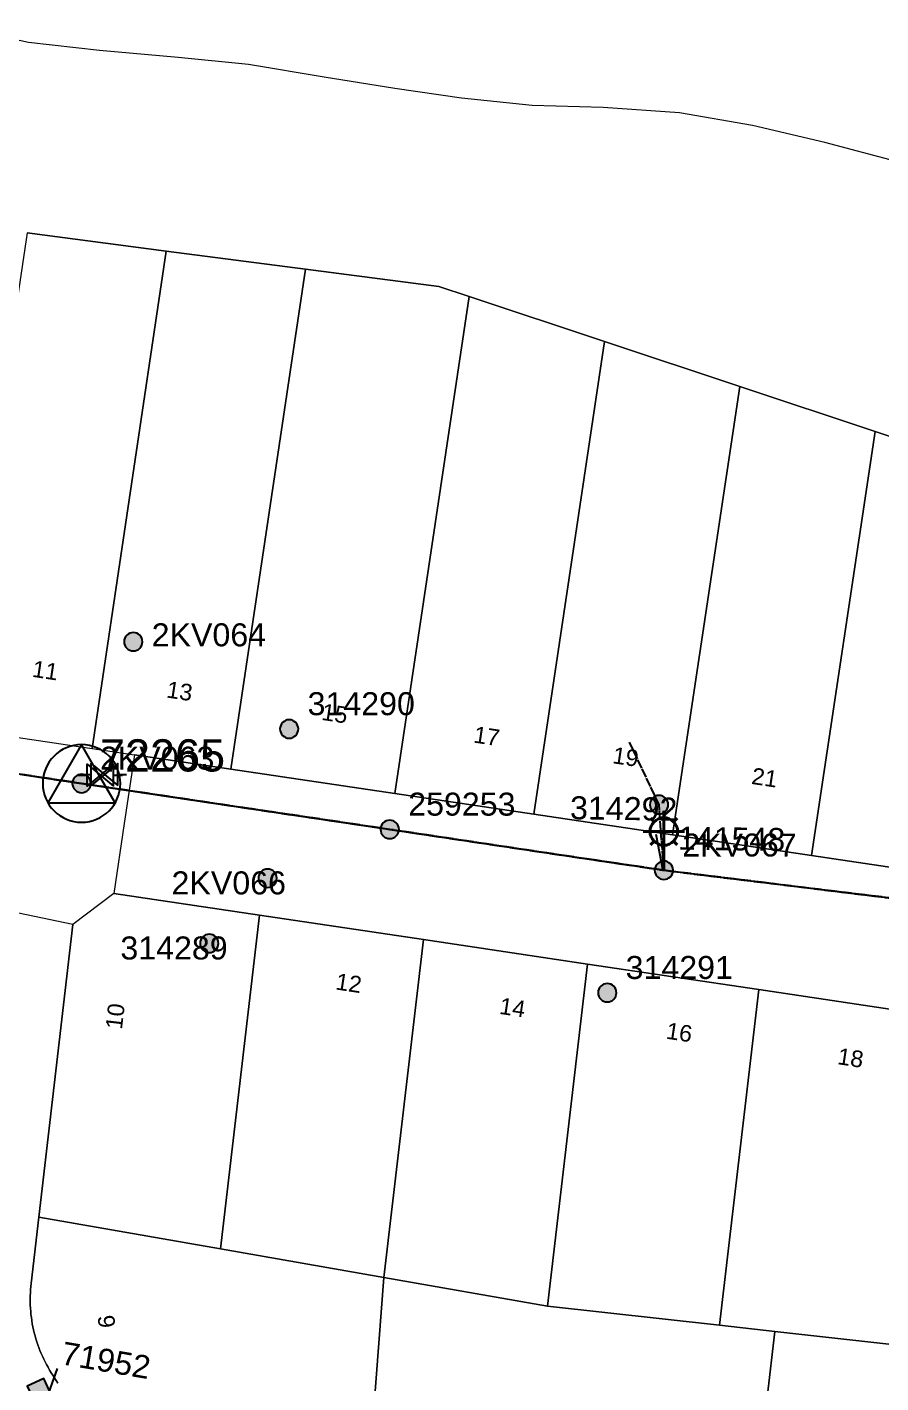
# Model space of a CAD drawing. Header units: metres. Extents: x 267914 to 271639, y 6093026 to 6094842.
# Drawn here: x 270798.6 to 270891.3, y 6094268.9 to 6094416.2 of the extents above; entities that cross this region are included whole.
import ezdxf
from ezdxf.enums import TextEntityAlignment as Align

# ---------------------------------------------------------------- set-up
doc = ezdxf.new("R2010")
doc.units = ezdxf.units.M
doc.linetypes.add('Cable Exist OH', pattern=[1, 1, 0])
doc.linetypes.add('Cable Exist UG', pattern=[8.2, 4, -1.2, 1.8, -1.2])
doc.layers.get('0').update_dxf_attribs({"color": 6})
doc.layers.add('Cadastre Land Parcels_SP_EXT', color=9, linetype='Continuous', lineweight=5)
doc.layers.add('Cadastre Roads_SP_EXT', color=9, linetype='Continuous', lineweight=5)
for name, color, linetype in [('Equip_LV_EXT', 7, 'Continuous'), ('Equip_SP_SL_EXT', 7, 'Continuous'), ('Mains_HV_EXT', 7, 'Continuous'), ('Mains_LV_EXT', 7, 'Continuous'), ('Mains_SL_EXT', 7, 'Continuous'), ('OH_Details_SP_MISC', 7, 'Continuous'), ('Sub_SP_TR_HV_LV_EXT', 7, 'Continuous'), ('SupportsOH_SP_TR_HV_LV_SL_EXT', 7, 'Continuous'), ('SupportsUG_SP_LV_EXT', 7, 'Continuous'), ('Trench_SP_EXT', 7, 'Continuous')]:
    doc.layers.add(name, color=color, linetype=linetype)
doc.layers.get('0').freeze()
doc.styles.add('iecARIAL', font='arial.ttf', dxfattribs={"height": 2})
doc.styles.add('POLE_LABEL', font='arial.ttf')
doc.styles.get("Standard").update_dxf_attribs({"font": 'arial.ttf'})

# ---------------------------------------------------------------- blocks, each defined once
blk = doc.blocks.new('SUB_POLE_EXT')
blk.add_wipeout([(0, 4.22), (0.42, 4.2), (0.83, 4.14), (1.21, 4.05), (1.62, 3.9), (1.99, 3.72), (2.35, 3.51), (2.68, 3.26), (2.99, 2.99), (3.28, 2.66), (3.52, 2.34), (3.76, 1.92), (3.9, 1.62), (4.04, 1.23), (4.18, 0.63), (4.22, 0), (4.18, -0.61), (4.06, -1.15), (3.9, -1.62), (3.58, -2.24), (3.22, -2.73), (2.97, -3.01), (2.68, -3.26), (2.36, -3.5), (2, -3.72), (1.64, -3.89), (1.25, -4.03), (0.82, -4.14), (0.42, -4.2), (0, -4.22), (-0.41, -4.2), (-0.8, -4.15), (-1.21, -4.05), (-1.62, -3.9), (-1.99, -3.73), (-2.35, -3.51), (-2.68, -3.26), (-2.96, -3.02), (-3.23, -2.72), (-3.51, -2.35), (-3.71, -2.01), (-3.91, -1.6), (-4.05, -1.21), (-4.16, -0.76), (-4.22, -0.14), (-4.21, 0.39), (-4.14, 0.83), (-4.03, 1.27), (-3.9, 1.63), (-3.71, 2.02), (-3.5, 2.37), (-3.28, 2.67), (-2.99, 2.99), (-2.68, 3.27), (-2.33, 3.52), (-1.98, 3.73), (-1.63, 3.9), (-1.2, 4.05), (-0.78, 4.15), (-0.4, 4.21)])
blk.add_line((2.16, 0.48), (2.16, 0.48, 0))
blk.add_lwpolyline([(-4.22, 0, 1), (4.22, 0, 1)], format="xyb", close=True)
blk.add_lwpolyline([(2.14, 0.52), (0, 4.22), (-3.66, -2.11), (3.66, -2.11)], close=True)
for tag, height, flags, p in [('ASSET_NUM', 3.5, 8, (2, 2)), ('STREET_CODE', 0.2, 9, (1.5, 0)), ('CONSTRUCTED_VOLTAGE', 0.2, 9, (1.5, -0.2)), ('OPERATING_VOLTAGE', 0.2, 9, (1.5, -0.6)), ('OPERATED_BY', 0.2, 9, (1.5, -0.8)), ('ORIENTATION', 0.2, 9, (1.5, -1.2)), ('OWNED_BY', 0.2, 9, (1.5, -1.4)), ('NO_PHASES', 0.2, 9, (1.5, -0.4)), ('MAINTAINED_BY', 0.2, 9, (1.5, -1)), ('SECONDARY_VOLTAGE', 0.2, 9, (1.5, -1.6)), ('STATE', 0.2, 9, (1.5, -1.8)), ('SUBSTATION_TYPE', 0.2, 9, (1.5, -2)), ('STREETNAME', 0.2, 9, (1.5, -2.8)), ('SUBURB', 0.2, 9, (1.5, -3)), ('USAGE', 0.2, 9, (1.5, -2.2)), ('LEGEND', 0.2, 9, (1.5, -2.4)), ('LOCATION', 0.2, 9, (1.5, -2.6)), ('Z', 0.2, 1, (1.5, -3.4)), ('NOTES', 0.2, 9, (1.5, -3.2))]:
    blk.add_attdef(tag, text='', height=height, dxfattribs=dict(flags=flags)).set_placement(p, align=Align.MIDDLE_LEFT)
blk = doc.blocks.new('PILLAR_EXT')
blk.add_hatch(color=256).paths.add_polyline_path([(-2.475, 0.99), (-2.475, -0.99), (2.475, -0.99), (2.475, 0.99)])
blk.add_lwpolyline([(-2.475, -0.99), (2.475, -0.99), (2.475, 0.99), (-2.475, 0.99)], close=True)
at = {"style": 'iecARIAL', "flags": 8}
blk.add_attdef('ASSET_NUM', (1.5, 3.5), '', height=2.5, dxfattribs=at)
for tag, p, flags in [('OWNED_BY', (0, -0.2), 9), ('STATE', (0, -0.4), 9), ('SUPPORT_TYPE', (0, -0.6), 9), ('USAGE', (0, -0.8), 9), ('LEGEND', (0, -1), 9), ('LOCATION', (0, -1.2), 9), ('NOTES', (0, -1.4), 9), ('PARENT', (0, -1.6), 9), ('STREETNAME', (0, -1.8), 9), ('SUBURB', (0, -2), 1)]:
    blk.add_attdef(tag, p, '', height=0.2, dxfattribs=dict(flags=flags))
blk = doc.blocks.new('LV_OH_LINKS_DISTFUSE_EXT')
for p, q in [((0, 0), (0.96, 0)), ((3.84, 0), (4.8, 0))]:
    blk.add_line(p, q)
blk.add_lwpolyline([(3.84, -1.2), (3.84, 1.2), (0.96, -1.2), (0.96, 1.2)], close=True)
at = {"flags": 9}
for tag, p in [('ACTUAL_STATUS', (0, 0)), ('CONSTRUCTED_VOLTAGE', (0, -0.2)), ('OPERATING_VOLTAGE', (0, -0.6)), ('ORIENTATION', (0, -0.8)), ('OWNED_BY', (0, -1)), ('STATE', (0, -1.2)), ('SWITCH_TYPE', (0, -1.4)), ('NO_PHASES', (0, -0.4)), ('USAGE', (0, -1.6)), ('NOTES', (0, -1.8))]:
    blk.add_attdef(tag, text='', height=0.2, dxfattribs=at).set_placement(p, align=Align.MIDDLE_LEFT)
at = {"flags": 1}
blk.add_attdef('Z', (0, 0), '', height=0.2, dxfattribs=at)
blk = doc.blocks.new('SL_LANTERN_EXT')
at = {"lineweight": 40}
for p, q in [((0, 1.97), (0, 6.47)), ((-1.46, 5.68), (-1.06, 5.28)), ((1.46, 5.68), (1.06, 5.28)), ((-2.25, 4.22), (2.25, 4.22)), ((-1.46, 2.76), (-1.06, 3.16)), ((1.46, 2.76), (1.06, 3.16)), ((0, 0), (0, 2.72))]:
    blk.add_line(p, q, dxfattribs=at)
blk.add_circle((0, 4.22), 1.5, dxfattribs=at)
at = {"style": 'iecARIAL', "flags": 8}
blk.add_attdef('ASSET_NUM', (1.5, 1.5), '', height=2.5, dxfattribs=at)
for tag, p, height, flags in [('OPERATING_VOLTAGE', (0.98, -1.65), 0.2, 9), ('CONSTRUCTED_VOLTAGE', (0.98, -0.65), 0.2, 9), ('CONTROL_TYPE', (0.98, -0.85), 0.2, 9), ('LANTERN_PURPOSE', (0.98, -1.05), 0.2, 9), ('LANTERN_TYPE', (0.98, -1.25), 0.2, 9), ('NO_PHASES', (0.98, -1.45), 0.2, 9), ('LNUMBER', (2.18, -3.25), 2.5, 8), ('ORIENTATION', (0.98, -1.85), 0.2, 9), ('OWNED_BY', (0.98, -2.05), 0.2, 9), ('STATE', (0.98, -2.25), 0.2, 9), ('USAGE', (0.98, -2.45), 0.2, 9), ('CEXIST', (0.98, -2.65), 0.2, 9), ('CNEW', (0.98, -2.85), 0.2, 9), ('CNUMBER', (0.98, -3.05), 0.2, 9), ('CREMOVE', (0.98, -3.25), 0.2, 9), ('CREPLACE', (0.98, -3.45), 0.2, 9), ('LKINGHEIGHT', (0.98, -3.65), 0.2, 9), ('LBRACKET', (0.98, -3.85), 0.2, 9), ('LBRACKETVOCAB', (0.98, -4.05), 0.2, 9), ('LCATEGORY', (0.98, -4.25), 0.2, 9), ('LCHARGE1', (0.98, -4.45), 0.2, 9), ('LCHARGE1PERCENT', (0.98, -4.65), 0.2, 9), ('LCHARGE2', (0.98, -4.85), 0.2, 9), ('LCHARGE2PERCENT', (0.98, -5.05), 0.2, 9), ('LCHARGE3', (0.98, -5.25), 0.2, 9), ('LCHARGE3PERCENT', (0.98, -5.45), 0.2, 9), ('LEXIST', (0.98, -5.65), 0.2, 9), ('LLAMP', (0.98, -5.85), 0.2, 9), ('LLAMPVOCAB', (0.98, -6.05), 0.2, 9), ('LMAST', (0.98, -6.25), 0.2, 9), ('LMASTVOCAB', (0.98, -6.45), 0.2, 9), ('LNEW', (0.98, -6.65), 0.2, 9), ('LANTNUMBER', (0.98, -6.85), 0.2, 9), ('LOUTREACH', (0.98, -7.25), 0.2, 9), ('LOUTREACHVOCAB', (0.98, -7.45), 0.2, 9), ('LRATECODE', (0.98, -7.65), 0.2, 9), ('LREMOVE', (0.98, -7.85), 0.2, 9), ('LREPLACE', (0.98, -8.05), 0.2, 9), ('LTYPE', (0.98, -8.25), 0.2, 9), ('LTYPEVOCAB', (0.98, -8.45), 0.2, 9), ('LEGEND', (0.98, -8.65), 0.2, 9), ('LOCATION', (0.98, -8.85), 0.2, 9), ('STREETNAME', (0.98, -9.25), 0.2, 9), ('SUBURB', (0.98, -9.45), 0.2, 1), ('NOTES', (0.98, -9.05), 0.2, 9)]:
    blk.add_attdef(tag, p, '', height=height, dxfattribs=dict(flags=flags))
blk = doc.blocks.new('POLE_EXT')
blk.add_hatch(color=256).paths.add_polyline_path([(-1, 0, 1), (1, 0, 1)])
blk.add_lwpolyline([(-1, 0, 1), (1, 0, 1)], format="xyb", close=True)
for tag, height, flags, p in [('pNumber', 2.5, 8, (-17.84, 2.07)), ('OWNED_BY', 0.2, 9, (1.35, -0.4)), ('SPECIAL_USE', 0.2, 9, (1.35, -0.8)), ('STATE', 0.2, 9, (1.35, -1)), ('cLV', 0.2, 9, (1.35, -1.4)), ('PARENT', 0.2, 9, (1.35, -0.6)), ('USAGE', 0.2, 9, (1.35, -1.2)), ('hDepth', 0.2, 9, (1.35, -1.6)), ('hDia', 0.2, 9, (1.35, -1.8)), ('cHV', 0.2, 9, (1.35, -2)), ('LBRACKET', 0.2, 9, (1.35, -2.2)), ('LExisting', 0.2, 9, (1.35, -2.4)), ('LANTNUMBER', 0.2, 9, (1.35, -2.6)), ('LOther', 0.2, 9, (1.35, -2.8)), ('LRemove', 0.2, 9, (1.35, -3)), ('cLinedev', 0.2, 9, (1.35, -3.4)), ('pExisting', 0.2, 9, (1.35, -3.8)), ('pFooting', 0.2, 9, (1.35, -4.4)), ('LEGEND', 0.2, 9, (1.35, -3.2)), ('LOCATION', 0.2, 9, (1.35, -3.6)), ('PFNUMBER', 0.2, 9, (1.35, -4)), ('NEWPFNUMBER', 0.2, 9, (1.35, -4.2)), ('pNew', 0.2, 9, (1.35, -4.6)), ('pRelocate', 0.2, 9, (1.35, -5)), ('pRemove', 0.2, 9, (1.35, -5.2)), ('pReplace', 0.2, 9, (1.35, -5.4)), ('pStay', 0.2, 9, (1.35, -5.6)), ('pType', 0.2, 9, (1.35, -5.8)), ('cspan', 0.2, 9, (1.35, -6)), ('STREETNAME', 0.2, 9, (1.35, -6.2)), ('SUBURB', 0.2, 9, (1.35, -6.4)), ('OPERATED_BY', 0.2, 9, (1.36, -7.01)), ('NOTES', 0.2, 9, (1.35, -6.6)), ('MAINTAINED_BY', 0.2, 9, (1.36, -6.81))]:
    blk.add_attdef(tag, text='', height=height, dxfattribs=dict(flags=flags)).set_placement(p, align=Align.MIDDLE_LEFT)
at = {"style": 'POLE_LABEL'}
for tag, height, flags, p in [('ASSET_NUM', 2.5, 8, (2, 2)), ('STRUCTURE_PLANT_NUMBER', 0.2, 9, (1.35, 0.03)), ('STREET_CODE', 0.2, 9, (1.35, -0.2))]:
    blk.add_attdef(tag, text='', height=height, dxfattribs=dict(at, flags=flags)).set_placement(p, align=Align.MIDDLE_LEFT)
at = {"flags": 1}
blk.add_attdef('Z', (1.35, -7.33), '', height=0.2, dxfattribs=at)

msp = doc.modelspace()

# ---------------------------------------------------------------- linework, layer by layer
at = {"layer": 'Cadastre Land Parcels_SP_EXT', "linetype": 'Continuous'}
for points in [[(270892.85772, 6094401.63031), (270885.22216, 6094403.65843), (270877.39042, 6094405.47552), (270869.46309, 6094406.88019), (270861.1479, 6094407.45408), (270853.45899, 6094407.66679), (270845.77228, 6094408.46364), (270838.51214, 6094409.52699), (270830.84893, 6094410.7473), (270822.6347, 6094412.10488), (270815.0063, 6094412.88928), (270806.45764, 6094413.62535), (270798.72677, 6094414.49163), (270791.07699, 6094416.18002)], [(270798.58217, 6094393.81323), (270813.70542, 6094391.84907), (270828.82867, 6094389.88393), (270843.31249, 6094388.00298), (270846.59157, 6094386.9111), (270861.28817, 6094382.01544), (270875.98548, 6094377.12084), (270890.68209, 6094372.22615), (270905.34901, 6094367.34171)], [(270835.96577, 6094262.21335), (270837.3473, 6094280.30317), (270837.3473, 6094280.30317), (270819.58793, 6094283.40444), (270799.85796, 6094286.84861), (270799.02304, 6094279.65781), (270798.98753, 6094279.32161), (270798.96015, 6094278.9856), (270798.9401, 6094278.6487), (270798.92747, 6094278.31109), (270798.92217, 6094277.97357), (270798.92508, 6094277.63534), (270798.93524, 6094277.29827), (270798.95282, 6094276.96039), (270798.97852, 6094276.62376), (270799.01156, 6094276.28721), (270799.05184, 6094275.95287), (270799.09954, 6094275.61774), (270799.15536, 6094275.28481), (270799.21843, 6094274.95312), (270799.28892, 6094274.6225), (270799.36657, 6094274.29416), (270799.45163, 6094273.96795), (270799.54473, 6094273.64289), (270799.64437, 6094273.32003), (270799.75126, 6094272.99938), (270799.86538, 6094272.68183), (270799.98684, 6094272.36648), (270800.11554, 6094272.05431), (270800.25069, 6094271.74533), (270800.39317, 6094271.43846), (270800.54289, 6094271.13583), (270800.69818, 6094270.83621), (270800.8616, 6094270.54091), (270801.03058, 6094270.24862), (270801.206, 6094269.9595), (270801.38868, 6094269.6756), (270801.57144, 6094269.38967), (270801.74854, 6094269.09967), (270801.91841, 6094268.80544)]]:
    msp.add_lwpolyline(points, dxfattribs=at)
for points in [[(270846.59157, 6094386.9111), (270843.31249, 6094388.00298), (270828.82867, 6094389.88393), (270820.72363, 6094335.55063), (270838.53705, 6094332.89552), (270846.59157, 6094386.9111)], [(270861.28817, 6094382.01544), (270846.59157, 6094386.9111), (270838.53705, 6094332.89552), (270853.61675, 6094330.64861), (270861.28817, 6094382.01544)], [(270875.98548, 6094377.12084), (270861.28817, 6094382.01544), (270853.61675, 6094330.64861), (270868.69734, 6094328.40072), (270875.98548, 6094377.12084)], [(270890.68209, 6094372.22615), (270875.98548, 6094377.12084), (270868.69734, 6094328.40072), (270883.77784, 6094326.1538), (270890.68209, 6094372.22615)], [(270905.34901, 6094367.34171), (270890.68209, 6094372.22615), (270883.77784, 6094326.1538), (270899.57763, 6094323.79868), (270905.34901, 6094367.34171)], [(270823.8234, 6094319.67222), (270807.99154, 6094322.03335), (270803.56943, 6094318.64915), (270799.85796, 6094286.84861), (270819.58793, 6094283.40444), (270823.8234, 6094319.67222)], [(270841.63593, 6094317.01915), (270823.8234, 6094319.67222), (270819.58793, 6094283.40444), (270837.3473, 6094280.30317), (270841.63593, 6094317.01915)], [(270859.44679, 6094314.36493), (270841.63593, 6094317.01915), (270837.3473, 6094280.30317), (270855.10754, 6094277.20092), (270859.44679, 6094314.36493)], [(270878.04902, 6094311.59252), (270859.44679, 6094314.36493), (270855.10754, 6094277.20092), (270873.80084, 6094275.1115), (270878.04902, 6094311.59252)], [(270896.65205, 6094308.82012), (270878.04902, 6094311.59252), (270873.80084, 6094275.1115), (270879.81532, 6094274.43929), (270892.49255, 6094273.02394), (270896.65205, 6094308.82012)], [(270877.28751, 6094252.92915), (270879.81532, 6094274.43929), (270873.80084, 6094275.1115), (270855.10754, 6094277.20092), (270837.3473, 6094280.30317), (270835.96577, 6094262.21335), (270835.17122, 6094251.79558), (270867.29992, 6094250.37289), (270876.94637, 6094249.91136), (270877.28751, 6094252.92915)], [(270928.79152, 6094268.96647), (270910.65719, 6094270.99264), (270892.49255, 6094273.02394), (270879.81532, 6094274.43929), (270877.28751, 6094252.92915), (270876.94637, 6094249.91136), (270885.29389, 6094249.56712), (270925.69643, 6094247.71055), (270928.79152, 6094268.96647)]]:
    msp.add_lwpolyline(points, close=True, dxfattribs=at)
at = {"layer": 'Cadastre Roads_SP_EXT', "linetype": 'Continuous'}
msp.add_lwpolyline([(270801.9184, 6094268.80545), (270801.7485, 6094269.09968), (270801.57145, 6094269.38968), (270801.38874, 6094269.67561), (270801.20604, 6094269.95952), (270801.03058, 6094270.24863), (270800.86156, 6094270.54083), (270800.69819, 6094270.83622), (270800.54286, 6094271.13575), (270800.39319, 6094271.43846), (270800.25075, 6094271.74532), (270800.11555, 6094272.05431), (270799.9868, 6094272.36647), (270799.86538, 6094272.68181), (270799.7512, 6094272.99935), (270799.64435, 6094273.32008), (270799.54474, 6094273.64293), (270799.45158, 6094273.96789), (270799.36663, 6094274.29418), (270799.28892, 6094274.6225), (270799.21845, 6094274.95312), (270799.15532, 6094275.28488), (270799.09959, 6094275.6178), (270799.05191, 6094275.95292), (270799.01155, 6094276.28724), (270798.97853, 6094276.62369), (270798.95283, 6094276.9604), (270798.93526, 6094277.29825), (270798.9251, 6094277.63532), (270798.92219, 6094277.97362), (270798.92749, 6094278.31103), (270798.94011, 6094278.64871), (270798.96016, 6094278.9856), (270798.98753, 6094279.3216), (270799.02303, 6094279.65787), (270799.85796, 6094286.84861), (270803.56945, 6094318.64919), (270794.3332, 6094320.59668)], dxfattribs=at)
at = {"layer": 'Mains_LV_EXT', "linetype": 'Cable Exist OH'}
for points in [[(270867.74587, 6094324.55065), (270867.22961, 6094331.68404), (270864.00258, 6094338.47967)], [(270837.98143, 6094328.99229), (270867.74587, 6094324.55065)], [(270867.74587, 6094324.55065), (270920.88418, 6094318.04271)]]:
    msp.add_lwpolyline(points, dxfattribs=at)
at = {"layer": 'Mains_SL_EXT', "linetype": 'Cable Exist OH'}
msp.add_lwpolyline([(270966.36583, 6094314.24645), (270920.88418, 6094318.04271), (270867.74587, 6094324.55065)], dxfattribs=at)
at = {"layer": 'Trench_SP_EXT', "linetype": 'Cable Exist UG'}
for points in [[(270867.68309, 6094324.50773), (270866.55512, 6094330.13319)], [(270800.54026, 6094266.65107), (270802.22568, 6094271.34959)]]:
    msp.add_lwpolyline(points, dxfattribs=at)

# ---------------------------------------------------------------- block references
at = {"layer": 'Equip_SP_SL_EXT'}
ref = msp.add_blockref('SL_LANTERN_EXT', (270867.7459, 6094324.55063), dxfattribs=at)
ref.add_attrib('ASSET_NUM', '141548', dxfattribs={"layer": '0', "height": 2.5, "rotation": 359.1868253, "style": 'iecARIAL'}).set_placement((270869.2459, 6094326.05063), align=Align.BOTTOM_LEFT)
at = {"layer": 'Sub_SP_TR_HV_LV_EXT'}
ref = msp.add_blockref('SUB_POLE_EXT', (270804.49992, 6094333.98844), dxfattribs=at)
ref.add_attrib('ASSET_NUM', '72265', dxfattribs={"layer": '0', "height": 3.5}).set_placement((270806.49992, 6094334.23844), align=Align.BOTTOM_LEFT)
at = {"layer": 'SupportsOH_SP_TR_HV_LV_SL_EXT'}
ref = msp.add_blockref('POLE_EXT', (270810.11915, 6094349.39038), dxfattribs=at)
ref.add_attrib('ASSET_NUM', '2KV064', dxfattribs={"layer": '0', "height": 2.5, "style": 'POLE_LABEL'}).set_placement((270812.11915, 6094350.14038), align=Align.MIDDLE_LEFT)
ref = msp.add_blockref('POLE_EXT', (270827.05222, 6094339.90717), dxfattribs=at)
ref.add_attrib('ASSET_NUM', '314290', dxfattribs={"layer": '0', "height": 2.5, "style": 'POLE_LABEL'}).set_placement((270829.05222, 6094340.65717), align=Align.BOTTOM_LEFT)
ref = msp.add_blockref('POLE_EXT', (270837.98145, 6094328.99222), dxfattribs=at)
ref.add_attrib('ASSET_NUM', '259253', dxfattribs={"layer": '0', "height": 2.5, "style": 'POLE_LABEL'}).set_placement((270839.98145, 6094329.74222), align=Align.BOTTOM_LEFT)
ref = msp.add_blockref('POLE_EXT', (270867.2296, 6094331.68405), dxfattribs=at)
ref.add_attrib('ASSET_NUM', '314292', dxfattribs={"layer": '0', "height": 2.5, "rotation": 359.1503365, "style": 'POLE_LABEL'}).set_placement((270869.2296, 6094332.43405), align=Align.TOP_RIGHT)
ref = msp.add_blockref('POLE_EXT', (270867.74588, 6094324.55065), dxfattribs=at)
ref.add_attrib('ASSET_NUM', '2KV067', dxfattribs={"layer": '0', "height": 2.5, "style": 'POLE_LABEL'}).set_placement((270869.74588, 6094325.30065), align=Align.BOTTOM_LEFT)
ref = msp.add_blockref('POLE_EXT', (270824.70291, 6094323.68551), dxfattribs=at)
ref.add_attrib('ASSET_NUM', '2KV066', dxfattribs={"layer": '0', "height": 2.5, "style": 'POLE_LABEL'}).set_placement((270826.70291, 6094324.43551), align=Align.TOP_RIGHT)
ref = msp.add_blockref('POLE_EXT', (270818.37157, 6094316.61221), dxfattribs=at)
ref.add_attrib('ASSET_NUM', '314289', dxfattribs={"layer": '0', "height": 2.5, "style": 'POLE_LABEL'}).set_placement((270820.37157, 6094317.36221), align=Align.TOP_RIGHT)
ref = msp.add_blockref('POLE_EXT', (270861.5969, 6094311.24074), dxfattribs=at)
ref.add_attrib('ASSET_NUM', '314291', dxfattribs={"layer": '0', "height": 2.5, "style": 'POLE_LABEL'}).set_placement((270863.5969, 6094311.99074), align=Align.BOTTOM_LEFT)
at = {"layer": 'SupportsUG_SP_LV_EXT'}
ref = msp.add_blockref('PILLAR_EXT', (270800.54027, 6094266.65106), dxfattribs=dict(at, rotation=114.8663735796161))
ref.add_attrib('ASSET_NUM', '71952', dxfattribs={"layer": '0', "height": 2.5, "rotation": 350.2940248, "style": 'iecARIAL'}).set_placement((270802.04027, 6094270.15106), align=Align.BOTTOM_LEFT)

# ---------------------------------------------------------------- texts
at = {"layer": 'Cadastre Land Parcels_SP_EXT'}
for s, rotation, p in [('11', 351.469025, (270799.05332, 6094345.59363)), ('13', 351.469604, (270813.63941, 6094343.34417)), ('15', 351.468994, (270830.49076, 6094340.90948)), ('17', 351.469208, (270846.99759, 6094338.44712)), ('19', 351.468872, (270862.08884, 6094336.19845)), ('21', 351.469177, (270877.17843, 6094333.94881)), ('12', 351.468567, (270832.01277, 6094311.61417)), ('14', 351.469116, (270849.79824, 6094308.96431)), ('10', 83.359894, (270808.88271, 6094307.19543)), ('16', 351.468658, (270867.91218, 6094306.2651)), ('18', 351.469238, (270886.516, 6094303.49571)), ('9', 276.141724, (270806.24225, 6094276.12263))]:
    msp.add_text(s, height=1.8, rotation=rotation, dxfattribs=at).set_placement(p)

# ---------------------------------------------------------------- next in the draw order: linework, layer by layer
at = {"layer": 'Cadastre Land Parcels_SP_EXT', "linetype": 'Continuous'}
for points in [[(270813.70542, 6094391.84907), (270798.58217, 6094393.81323), (270790.56245, 6094340.04525), (270805.64304, 6094337.79745), (270813.70542, 6094391.84907)], [(270828.82867, 6094389.88393), (270813.70542, 6094391.84907), (270805.64304, 6094337.79745), (270810.23872, 6094337.11314), (270820.72363, 6094335.55063), (270828.82867, 6094389.88393)]]:
    msp.add_lwpolyline(points, close=True, dxfattribs=at)
at = {"layer": 'Cadastre Roads_SP_EXT', "linetype": 'Continuous'}
msp.add_lwpolyline([(270899.57767, 6094323.79874), (270883.77783, 6094326.15376), (270868.69733, 6094328.4007), (270853.61674, 6094330.64861), (270838.53703, 6094332.89555), (270820.72355, 6094335.55064), (270820.72355, 6094335.55064), (270810.23866, 6094337.11321), (270809.1223, 6094329.62868), (270807.99154, 6094322.03333), (270823.82335, 6094319.6723), (270841.63594, 6094317.01915), (270859.44677, 6094314.36494), (270878.04899, 6094311.5925), (270896.6521, 6094308.82005)], dxfattribs=at)
at = {"layer": 'Mains_HV_EXT', "color": 7, "linetype": 'Cable Exist OH', "lineweight": 0}
msp.add_lwpolyline([(270780.8594, 6094337.55544), (270804.49989, 6094333.98848)], dxfattribs=at)
at = {"layer": 'Mains_HV_EXT', "linetype": 'Cable Exist OH'}
msp.add_lwpolyline([(270804.49989, 6094333.98848), (270867.74587, 6094324.55065), (270920.88418, 6094318.04271), (270966.36583, 6094314.24645), (271011.65822, 6094309.71681), (271079.87728, 6094293.61071), (271113.17555, 6094285.85846)], dxfattribs=at)
at = {"layer": 'Mains_LV_EXT', "linetype": 'Cable Exist OH'}
for points in [[(270780.85943, 6094337.55551), (270804.49989, 6094333.98848)], [(270804.49989, 6094333.98848), (270837.98143, 6094328.99229)]]:
    msp.add_lwpolyline(points, dxfattribs=at)
at = {"layer": 'Mains_SL_EXT', "linetype": 'Cable Exist OH'}
msp.add_lwpolyline([(270867.74587, 6094324.55065), (270837.98143, 6094328.99229), (270804.49989, 6094333.98848), (270780.85943, 6094337.55551)], dxfattribs=at)
at = {"layer": 'OH_Details_SP_MISC', "color": 7, "linetype": 'Continuous', "flags": 128}
msp.add_lwpolyline([(270688.15339, 6094279.67559), (270698.49218, 6094349.83204), (270780.8594, 6094337.55544), (270804.49997, 6094333.98846), (270867.74588, 6094324.55065), (270920.88414, 6094318.04271)], dxfattribs=at)

# ---------------------------------------------------------------- next in the draw order: block references
at = {"layer": 'Equip_LV_EXT'}
for p in [(270804.1458, 6094334.88936), (270804.60043, 6094334.96454)]:
    msp.add_blockref('LV_OH_LINKS_DISTFUSE_EXT', p, dxfattribs=at)
at = {"layer": 'SupportsOH_SP_TR_HV_LV_SL_EXT'}
ref = msp.add_blockref('POLE_EXT', (270804.49997, 6094333.98846), dxfattribs=at)
ref.add_attrib('ASSET_NUM', '2KV063', dxfattribs={"layer": '0', "height": 2.5, "style": 'POLE_LABEL'}).set_placement((270806.49997, 6094334.73846), align=Align.BOTTOM_LEFT)

doc.saveas('drawing.dxf')
